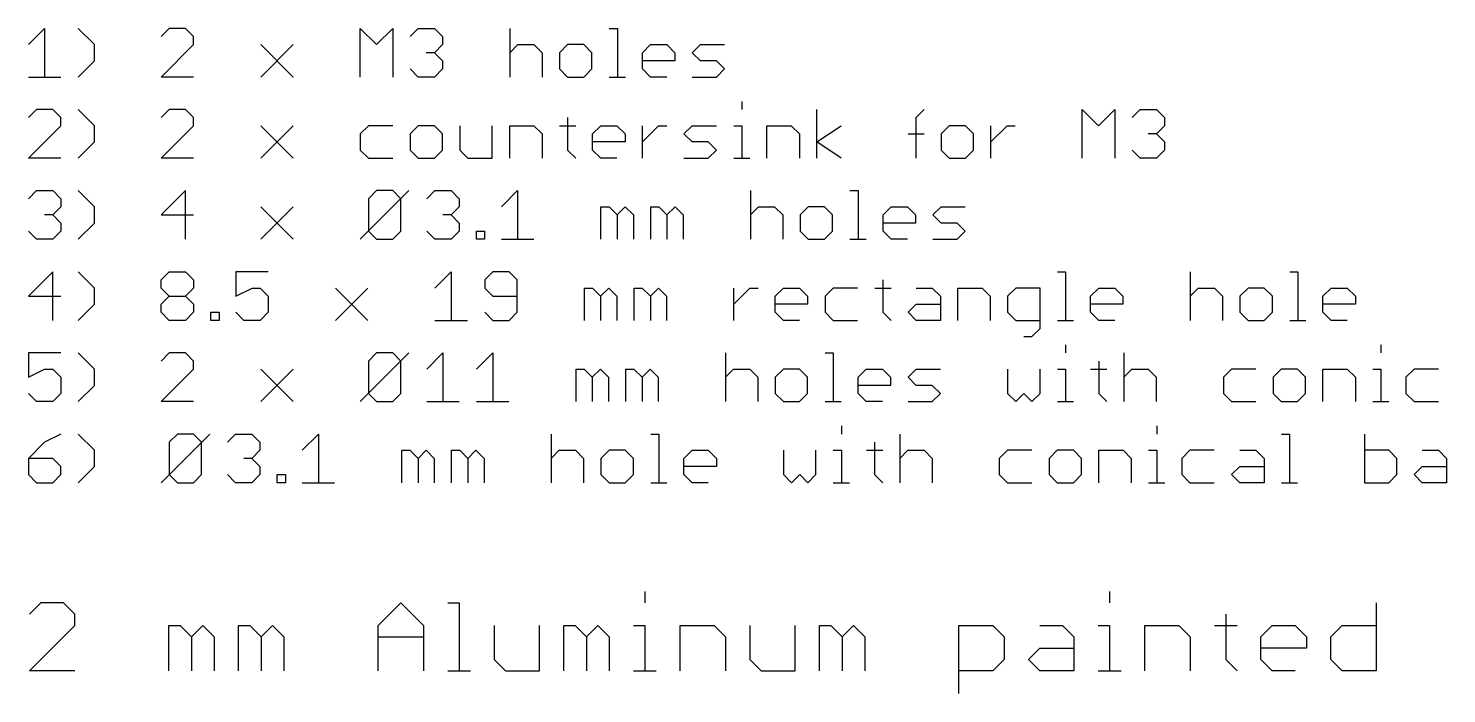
# Model space of a CAD drawing. Extents: x -17 to 281, y -45 to 126.
# Drawn here: x -13.9 to 51.7, y -44.9 to -14.1 of the extents above; entities that cross this region are included whole.
import ezdxf

# ---------------------------------------------------------------- set-up
doc = ezdxf.new("R2010")
doc.units = 0
doc.header["$MEASUREMENT"] = 0
doc.layers.add('114', color=253, linetype='CONTINUOUS', true_color=0xadadad)

msp = doc.modelspace()

# ---------------------------------------------------------------- linework, layer by layer
at = {"layer": '114'}
for p, q in [((-13.873, -14.8744), (-13.1237, -14.1251)), ((-13.1237, -14.1251), (-13.1237, -16.373)), ((-10.8217, -14.8744), (-11.571, -14.1251)), ((-7.3598, -14.1251), (-7.7344, -14.4997)), ((-6.6105, -14.1251), (-7.3598, -14.1251)), ((-6.2358, -14.4997), (-6.6105, -14.1251)), ((1.4734, -16.373), (1.4734, -14.1251)), ((1.4734, -14.1251), (2.2227, -14.8744)), ((2.2227, -14.8744), (2.9721, -14.1251)), ((2.9721, -14.1251), (2.9721, -16.373)), ((3.7754, -14.4997), (4.1501, -14.1251)), ((4.1501, -14.1251), (4.8994, -14.1251)), ((4.8994, -14.1251), (5.274, -14.4997)), ((8.3793, -14.1251), (8.3793, -16.373)), ((12.9833, -14.1251), (13.3579, -14.1251)), ((13.3579, -14.1251), (13.3579, -16.373)), ((-10.8217, -15.6237), (-10.8217, -14.8744)), ((-7.7344, -16.373), (-6.2358, -14.8744)), ((-6.2358, -14.8744), (-6.2358, -14.4997)), ((-3.1305, -14.8744), (-1.6319, -16.373)), ((-3.1305, -16.373), (-1.6319, -14.8744)), ((5.274, -14.8744), (4.8994, -15.249)), ((5.274, -14.4997), (5.274, -14.8744)), ((8.3793, -15.249), (8.754, -14.8744)), ((8.754, -14.8744), (9.5033, -14.8744)), ((9.5033, -14.8744), (9.8779, -15.249)), ((11.056, -14.8744), (10.6813, -15.249)), ((11.8053, -14.8744), (11.056, -14.8744)), ((12.1799, -15.249), (11.8053, -14.8744)), ((14.5179, -15.249), (14.8926, -14.8744)), ((14.8926, -14.8744), (15.6419, -14.8744)), ((15.6419, -14.8744), (16.0165, -15.249)), ((16.8199, -15.249), (17.1945, -14.8744)), ((17.1945, -14.8744), (18.3185, -14.8744)), ((-11.571, -16.373), (-10.8217, -15.6237)), ((4.8994, -15.249), (4.5247, -15.249)), ((4.8994, -15.249), (5.274, -15.6237)), ((5.274, -15.6237), (5.274, -15.9983)), ((9.8779, -15.249), (9.8779, -16.373)), ((10.6813, -15.249), (10.6813, -15.9983)), ((12.1799, -15.9983), (12.1799, -15.249)), ((14.5179, -15.9983), (14.5179, -15.249)), ((16.0165, -15.6237), (14.5179, -15.6237)), ((16.0165, -15.249), (16.0165, -15.6237)), ((17.1945, -15.6237), (16.8199, -15.249)), ((17.9438, -15.6237), (17.1945, -15.6237)), ((18.3185, -15.9983), (17.9438, -15.6237)), ((-13.873, -16.373), (-12.3744, -16.373)), ((-6.2358, -16.373), (-7.7344, -16.373)), ((4.1501, -16.373), (3.7754, -15.9983)), ((4.8994, -16.373), (4.1501, -16.373)), ((5.274, -15.9983), (4.8994, -16.373)), ((10.6813, -15.9983), (11.056, -16.373)), ((11.056, -16.373), (11.8053, -16.373)), ((11.8053, -16.373), (12.1799, -15.9983)), ((12.9833, -16.373), (13.7326, -16.373)), ((14.8926, -16.373), (14.5179, -15.9983)), ((15.6419, -16.373), (14.8926, -16.373)), ((16.8199, -16.373), (17.9438, -16.373)), ((17.9438, -16.373), (18.3185, -15.9983)), ((19.1128, -17.5004), (19.1128, -17.8751)), ((-13.4983, -17.8751), (-13.873, -18.2497)), ((-12.749, -17.8751), (-13.4983, -17.8751)), ((-12.3744, -18.2497), (-12.749, -17.8751)), ((-12.3744, -18.6244), (-12.3744, -18.2497)), ((-10.8217, -18.6244), (-11.571, -17.8751)), ((-7.3598, -17.8751), (-7.7344, -18.2497)), ((-6.6105, -17.8751), (-7.3598, -17.8751)), ((-6.2358, -18.2497), (-6.6105, -17.8751)), ((-6.2358, -18.6244), (-6.2358, -18.2497)), ((11.056, -18.2497), (11.056, -19.7483)), ((22.5748, -20.123), (22.5748, -17.8751)), ((27.1697, -18.2497), (27.5444, -17.8751)), ((27.1697, -20.123), (27.1697, -18.2497)), ((34.8519, -20.123), (34.8519, -17.8751)), ((34.8519, -17.8751), (35.6012, -18.6244)), ((35.6012, -18.6244), (36.3505, -17.8751)), ((36.3505, -17.8751), (36.3505, -20.123)), ((37.1539, -18.2497), (37.5286, -17.8751)), ((37.5286, -17.8751), (38.2779, -17.8751)), ((38.2779, -17.8751), (38.6525, -18.2497)), ((38.6525, -18.2497), (38.6525, -18.6244)), ((-13.873, -20.123), (-12.3744, -18.6244)), ((-10.8217, -19.3737), (-10.8217, -18.6244)), ((-7.7344, -20.123), (-6.2358, -18.6244)), ((-3.1305, -18.6244), (-1.6319, -20.123)), ((-3.1305, -20.123), (-1.6319, -18.6244)), ((1.8481, -18.6244), (1.4734, -18.999)), ((1.4734, -18.999), (1.4734, -19.7483)), ((2.9721, -18.6244), (1.8481, -18.6244)), ((4.1501, -18.6244), (3.7754, -18.999)), ((3.7754, -18.999), (3.7754, -19.7483)), ((4.8994, -18.6244), (4.1501, -18.6244)), ((5.274, -18.999), (4.8994, -18.6244)), ((5.274, -19.7483), (5.274, -18.999)), ((6.0774, -18.6244), (6.0774, -19.7483)), ((7.576, -20.123), (7.576, -18.6244)), ((8.3793, -20.123), (8.3793, -18.6244)), ((8.3793, -18.6244), (9.5033, -18.6244)), ((9.5033, -18.6244), (9.8779, -18.999)), ((9.8779, -18.999), (9.8779, -20.123)), ((10.6813, -18.6244), (11.4306, -18.6244)), ((12.2159, -18.999), (12.5906, -18.6244)), ((12.2159, -19.7483), (12.2159, -18.999)), ((12.5906, -18.6244), (13.3399, -18.6244)), ((13.3399, -18.6244), (13.7146, -18.999)), ((13.7146, -18.999), (13.7146, -19.3737)), ((14.5179, -20.123), (14.5179, -18.6244)), ((14.5179, -19.3737), (15.2672, -18.6244)), ((15.2672, -18.6244), (15.6419, -18.6244)), ((16.4362, -18.999), (16.8109, -18.6244)), ((16.8109, -19.3737), (16.4362, -18.999)), ((16.8109, -18.6244), (17.9348, -18.6244)), ((18.7382, -18.6244), (19.1128, -18.6244)), ((19.1128, -18.6244), (19.1128, -20.123)), ((20.2728, -20.123), (20.2728, -18.6244)), ((20.2728, -18.6244), (21.3968, -18.6244)), ((21.3968, -18.6244), (21.7714, -18.999)), ((21.7714, -18.999), (21.7714, -20.123)), ((22.5748, -19.3737), (23.6987, -18.6244)), ((26.7951, -18.999), (27.5444, -18.999)), ((28.7044, -18.6244), (28.3297, -18.999)), ((28.3297, -18.999), (28.3297, -19.7483)), ((29.4537, -18.6244), (28.7044, -18.6244)), ((29.8283, -18.999), (29.4537, -18.6244)), ((29.8283, -19.7483), (29.8283, -18.999)), ((30.6317, -20.123), (30.6317, -18.6244)), ((30.6317, -19.3737), (31.381, -18.6244)), ((31.381, -18.6244), (31.7556, -18.6244)), ((38.2779, -18.999), (37.9032, -18.999)), ((38.6525, -18.6244), (38.2779, -18.999)), ((38.2779, -18.999), (38.6525, -19.3737)), ((-11.571, -20.123), (-10.8217, -19.3737)), ((13.7146, -19.3737), (12.2159, -19.3737)), ((17.5602, -19.3737), (16.8109, -19.3737)), ((17.9348, -19.7483), (17.5602, -19.3737)), ((23.6987, -20.123), (22.5748, -19.3737)), ((38.6525, -19.3737), (38.6525, -19.7483)), ((-12.3744, -20.123), (-13.873, -20.123)), ((-6.2358, -20.123), (-7.7344, -20.123)), ((1.4734, -19.7483), (1.8481, -20.123)), ((1.8481, -20.123), (2.9721, -20.123)), ((3.7754, -19.7483), (4.1501, -20.123)), ((4.1501, -20.123), (4.8994, -20.123)), ((4.8994, -20.123), (5.274, -19.7483)), ((6.0774, -19.7483), (6.452, -20.123)), ((6.452, -20.123), (7.576, -20.123)), ((11.056, -19.7483), (11.4306, -20.123)), ((12.5906, -20.123), (12.2159, -19.7483)), ((13.3399, -20.123), (12.5906, -20.123)), ((16.4362, -20.123), (17.5602, -20.123)), ((17.5602, -20.123), (17.9348, -19.7483)), ((18.7382, -20.123), (19.4875, -20.123)), ((28.3297, -19.7483), (28.7044, -20.123)), ((28.7044, -20.123), (29.4537, -20.123)), ((29.4537, -20.123), (29.8283, -19.7483)), ((37.5286, -20.123), (37.1539, -19.7483)), ((38.2779, -20.123), (37.5286, -20.123)), ((38.6525, -19.7483), (38.2779, -20.123)), ((-13.873, -21.9997), (-13.4983, -21.6251)), ((-13.4983, -21.6251), (-12.749, -21.6251)), ((-12.749, -21.6251), (-12.3744, -21.9997)), ((-10.8217, -22.3744), (-11.571, -21.6251)), ((-6.6105, -21.6251), (-7.7344, -22.749)), ((-6.6105, -23.873), (-6.6105, -21.6251)), ((1.4734, -23.873), (3.7214, -21.6251)), ((2.2227, -21.6251), (1.8481, -21.9997)), ((2.9721, -21.6251), (2.2227, -21.6251)), ((3.3467, -21.9997), (2.9721, -21.6251)), ((4.5427, -21.9997), (4.9174, -21.6251)), ((4.9174, -21.6251), (5.6667, -21.6251)), ((5.6667, -21.6251), (6.0413, -21.9997)), ((7.9957, -22.3744), (8.745, -21.6251)), ((8.745, -21.6251), (8.745, -23.873)), ((19.5055, -21.6251), (19.5055, -23.873)), ((24.1094, -21.6251), (24.4841, -21.6251)), ((24.4841, -21.6251), (24.4841, -23.873)), ((-12.3744, -21.9997), (-12.3744, -22.3744)), ((1.8481, -21.9997), (1.8481, -23.4983)), ((3.3467, -23.4983), (3.3467, -21.9997)), ((6.0413, -21.9997), (6.0413, -22.3744)), ((-12.749, -22.749), (-13.1237, -22.749)), ((-12.3744, -22.3744), (-12.749, -22.749)), ((-12.749, -22.749), (-12.3744, -23.1237)), ((-10.8217, -23.1237), (-10.8217, -22.3744)), ((-7.7344, -22.749), (-6.2358, -22.749)), ((-3.1305, -22.3744), (-1.6319, -23.873)), ((-3.1305, -23.873), (-1.6319, -22.3744)), ((5.6667, -22.749), (5.292, -22.749)), ((6.0413, -22.3744), (5.6667, -22.749)), ((5.6667, -22.749), (6.0413, -23.1237)), ((12.5996, -23.873), (12.5996, -22.3744)), ((12.5996, -22.3744), (12.9743, -22.3744)), ((12.9743, -22.3744), (13.3489, -22.749)), ((13.3489, -22.749), (13.7236, -22.3744)), ((13.3489, -22.749), (13.3489, -23.873)), ((13.7236, -22.3744), (14.0982, -22.749)), ((14.0982, -22.749), (14.0982, -23.873)), ((14.9016, -23.873), (14.9016, -22.3744)), ((14.9016, -22.3744), (15.2762, -22.3744)), ((15.2762, -22.3744), (15.6509, -22.749)), ((15.6509, -22.749), (16.0255, -22.3744)), ((15.6509, -22.749), (15.6509, -23.873)), ((16.0255, -22.3744), (16.4002, -22.749)), ((16.4002, -22.749), (16.4002, -23.873)), ((19.5055, -22.749), (19.8802, -22.3744)), ((19.8802, -22.3744), (20.6295, -22.3744)), ((20.6295, -22.3744), (21.0041, -22.749)), ((21.0041, -22.749), (21.0041, -23.873)), ((22.1821, -22.3744), (21.8075, -22.749)), ((21.8075, -22.749), (21.8075, -23.4983)), ((22.9314, -22.3744), (22.1821, -22.3744)), ((23.3061, -22.749), (22.9314, -22.3744)), ((23.3061, -23.4983), (23.3061, -22.749)), ((25.6441, -22.749), (26.0187, -22.3744)), ((25.6441, -23.4983), (25.6441, -22.749)), ((26.0187, -22.3744), (26.768, -22.3744)), ((26.768, -22.3744), (27.1427, -22.749)), ((27.1427, -22.749), (27.1427, -23.1237)), ((27.946, -22.749), (28.3207, -22.3744)), ((28.3207, -23.1237), (27.946, -22.749)), ((28.3207, -22.3744), (29.4447, -22.3744)), ((-13.4983, -23.873), (-13.873, -23.4983)), ((-12.3744, -23.4983), (-12.749, -23.873)), ((-12.3744, -23.1237), (-12.3744, -23.4983)), ((-11.571, -23.873), (-10.8217, -23.1237)), ((1.8481, -23.4983), (2.2227, -23.873)), ((2.9721, -23.873), (3.3467, -23.4983)), ((4.9174, -23.873), (4.5427, -23.4983)), ((6.0413, -23.4983), (5.6667, -23.873)), ((6.0413, -23.1237), (6.0413, -23.4983)), ((6.8447, -23.873), (6.8447, -23.4983)), ((6.8447, -23.4983), (7.2193, -23.4983)), ((7.2193, -23.4983), (7.2193, -23.873)), ((21.8075, -23.4983), (22.1821, -23.873)), ((22.9314, -23.873), (23.3061, -23.4983)), ((27.1427, -23.1237), (25.6441, -23.1237)), ((26.0187, -23.873), (25.6441, -23.4983)), ((29.07, -23.1237), (28.3207, -23.1237)), ((29.4447, -23.4983), (29.07, -23.1237)), ((29.07, -23.873), (29.4447, -23.4983)), ((-12.749, -23.873), (-13.4983, -23.873)), ((2.2227, -23.873), (2.9721, -23.873)), ((5.6667, -23.873), (4.9174, -23.873)), ((7.2193, -23.873), (6.8447, -23.873)), ((7.9957, -23.873), (9.4943, -23.873)), ((22.1821, -23.873), (22.9314, -23.873)), ((24.1094, -23.873), (24.8587, -23.873)), ((26.768, -23.873), (26.0187, -23.873)), ((27.946, -23.873), (29.07, -23.873)), ((-12.749, -25.3751), (-13.873, -26.499)), ((-12.749, -27.623), (-12.749, -25.3751)), ((-10.8217, -26.1244), (-11.571, -25.3751)), ((-7.7344, -25.7497), (-7.3598, -25.3751)), ((-7.3598, -25.3751), (-6.6105, -25.3751)), ((-6.6105, -25.3751), (-6.2358, -25.7497)), ((-2.7829, -25.3751), (-4.2815, -25.3751)), ((-4.2815, -25.3751), (-4.2815, -26.499)), ((4.9264, -26.1244), (5.6757, -25.3751)), ((5.6757, -25.3751), (5.6757, -27.623)), ((7.603, -25.3751), (7.2284, -25.7497)), ((8.3523, -25.3751), (7.603, -25.3751)), ((8.727, -25.7497), (8.3523, -25.3751)), ((33.701, -25.3751), (34.0756, -25.3751)), ((34.0756, -25.3751), (34.0756, -27.623)), ((39.8395, -25.3751), (39.8395, -27.623)), ((44.4435, -25.3751), (44.8181, -25.3751)), ((44.8181, -25.3751), (44.8181, -27.623)), ((-10.8217, -26.8737), (-10.8217, -26.1244)), ((-7.7344, -26.1244), (-7.7344, -25.7497)), ((-7.3598, -26.499), (-7.7344, -26.1244)), ((-6.2358, -26.1244), (-6.6105, -26.499)), ((-6.2358, -25.7497), (-6.2358, -26.1244)), ((-4.2815, -26.499), (-3.5322, -26.1244)), ((-3.5322, -26.1244), (-3.1575, -26.1244)), ((-3.1575, -26.1244), (-2.7829, -26.499)), ((0.3225, -26.1244), (1.8211, -27.623)), ((0.3225, -27.623), (1.8211, -26.1244)), ((7.2284, -25.7497), (7.2284, -26.1244)), ((7.2284, -26.1244), (7.603, -26.499)), ((8.727, -27.2483), (8.727, -25.7497)), ((11.8323, -27.623), (11.8323, -26.1244)), ((11.8323, -26.1244), (12.2069, -26.1244)), ((12.2069, -26.1244), (12.5816, -26.499)), ((12.5816, -26.499), (12.9562, -26.1244)), ((12.9562, -26.1244), (13.3309, -26.499)), ((14.1342, -27.623), (14.1342, -26.1244)), ((14.1342, -26.1244), (14.5089, -26.1244)), ((14.5089, -26.1244), (14.8836, -26.499)), ((14.8836, -26.499), (15.2582, -26.1244)), ((15.2582, -26.1244), (15.6329, -26.499)), ((18.7382, -27.623), (18.7382, -26.1244)), ((18.7382, -26.8737), (19.4875, -26.1244)), ((19.4875, -26.1244), (19.8621, -26.1244)), ((20.6565, -26.499), (21.0311, -26.1244)), ((21.0311, -26.1244), (21.7804, -26.1244)), ((21.7804, -26.1244), (22.1551, -26.499)), ((23.3331, -26.1244), (22.9584, -26.499)), ((24.4571, -26.1244), (23.3331, -26.1244)), ((25.2604, -26.1244), (26.0097, -26.1244)), ((25.6351, -25.7497), (25.6351, -27.2483)), ((27.1697, -26.1244), (27.919, -26.1244)), ((27.919, -26.1244), (28.2937, -26.499)), ((29.097, -27.623), (29.097, -26.1244)), ((29.097, -26.1244), (30.221, -26.1244)), ((30.221, -26.1244), (30.5956, -26.499)), ((31.7736, -26.1244), (31.399, -26.499)), ((32.8976, -26.1244), (31.7736, -26.1244)), ((32.8976, -27.9977), (32.8976, -26.1244)), ((35.2356, -26.499), (35.6103, -26.1244)), ((35.6103, -26.1244), (36.3596, -26.1244)), ((36.3596, -26.1244), (36.7342, -26.499)), ((39.8395, -26.499), (40.2142, -26.1244)), ((40.2142, -26.1244), (40.9635, -26.1244)), ((40.9635, -26.1244), (41.3381, -26.499)), ((42.5161, -26.1244), (42.1415, -26.499)), ((43.2655, -26.1244), (42.5161, -26.1244)), ((43.6401, -26.499), (43.2655, -26.1244)), ((45.9781, -26.499), (46.3528, -26.1244)), ((46.3528, -26.1244), (47.1021, -26.1244)), ((47.1021, -26.1244), (47.4767, -26.499)), ((-13.873, -26.499), (-12.3744, -26.499)), ((-11.571, -27.623), (-10.8217, -26.8737)), ((-7.7344, -26.8737), (-7.3598, -26.499)), ((-7.7344, -27.2483), (-7.7344, -26.8737)), ((-7.3598, -26.499), (-6.6105, -26.499)), ((-6.6105, -26.499), (-6.2358, -26.8737)), ((-6.2358, -26.8737), (-6.2358, -27.2483)), ((-2.7829, -26.499), (-2.7829, -27.2483)), ((7.603, -26.499), (8.727, -26.499)), ((12.5816, -26.499), (12.5816, -27.623)), ((13.3309, -26.499), (13.3309, -27.623)), ((14.8836, -26.499), (14.8836, -27.623)), ((15.6329, -26.499), (15.6329, -27.623)), ((20.6565, -27.2483), (20.6565, -26.499)), ((22.1551, -26.8737), (20.6565, -26.8737)), ((22.1551, -26.499), (22.1551, -26.8737)), ((22.9584, -26.499), (22.9584, -27.2483)), ((26.7951, -27.2483), (27.1697, -26.8737)), ((27.1697, -26.8737), (28.2937, -26.8737)), ((28.2937, -26.499), (28.2937, -27.623)), ((30.5956, -26.499), (30.5956, -27.623)), ((31.399, -26.499), (31.399, -27.2483)), ((35.2356, -27.2483), (35.2356, -26.499)), ((36.7342, -26.8737), (35.2356, -26.8737)), ((36.7342, -26.499), (36.7342, -26.8737)), ((41.3381, -26.499), (41.3381, -27.623)), ((42.1415, -26.499), (42.1415, -27.2483)), ((43.6401, -27.2483), (43.6401, -26.499)), ((45.9781, -27.2483), (45.9781, -26.499)), ((47.4767, -26.8737), (45.9781, -26.8737)), ((47.4767, -26.499), (47.4767, -26.8737)), ((-7.3598, -27.623), (-7.7344, -27.2483)), ((-6.2358, -27.2483), (-6.6105, -27.623)), ((-5.4325, -27.623), (-5.4325, -27.2483)), ((-5.4325, -27.2483), (-5.0578, -27.2483)), ((-5.0578, -27.2483), (-5.0578, -27.623)), ((-3.9068, -27.623), (-4.2815, -27.2483)), ((-2.7829, -27.2483), (-3.1575, -27.623)), ((7.2284, -27.2483), (7.603, -27.623)), ((8.3523, -27.623), (8.727, -27.2483)), ((21.0311, -27.623), (20.6565, -27.2483)), ((22.9584, -27.2483), (23.3331, -27.623)), ((25.6351, -27.2483), (26.0097, -27.623)), ((27.1697, -27.623), (26.7951, -27.2483)), ((31.399, -27.2483), (31.7736, -27.623)), ((35.6103, -27.623), (35.2356, -27.2483)), ((42.1415, -27.2483), (42.5161, -27.623)), ((43.2655, -27.623), (43.6401, -27.2483)), ((46.3528, -27.623), (45.9781, -27.2483)), ((-6.6105, -27.623), (-7.3598, -27.623)), ((-5.0578, -27.623), (-5.4325, -27.623)), ((-3.1575, -27.623), (-3.9068, -27.623)), ((4.9264, -27.623), (6.425, -27.623)), ((7.603, -27.623), (8.3523, -27.623)), ((21.7804, -27.623), (21.0311, -27.623)), ((23.3331, -27.623), (24.4571, -27.623)), ((28.2937, -27.623), (27.1697, -27.623)), ((31.7736, -27.623), (32.8976, -27.623)), ((32.5229, -28.3723), (32.8976, -27.9977)), ((33.701, -27.623), (34.4503, -27.623)), ((36.3596, -27.623), (35.6103, -27.623)), ((42.5161, -27.623), (43.2655, -27.623)), ((44.4435, -27.623), (45.1928, -27.623)), ((47.1021, -27.623), (46.3528, -27.623)), ((32.1483, -28.3723), (32.5229, -28.3723)), ((34.0756, -28.7504), (34.0756, -29.1251)), ((48.6547, -28.7504), (48.6547, -29.1251)), ((-12.3744, -29.1251), (-13.873, -29.1251)), ((-13.873, -29.1251), (-13.873, -30.249)), ((-10.8217, -29.8744), (-11.571, -29.1251)), ((-7.3598, -29.1251), (-7.7344, -29.4997)), ((-6.6105, -29.1251), (-7.3598, -29.1251)), ((-6.2358, -29.4997), (-6.6105, -29.1251)), ((-6.2358, -29.8744), (-6.2358, -29.4997)), ((1.4734, -31.373), (3.7214, -29.1251)), ((2.2227, -29.1251), (1.8481, -29.4997)), ((1.8481, -29.4997), (1.8481, -30.9983)), ((2.9721, -29.1251), (2.2227, -29.1251)), ((3.3467, -29.4997), (2.9721, -29.1251)), ((3.3467, -30.9983), (3.3467, -29.4997)), ((4.5427, -29.8744), (5.292, -29.1251)), ((5.292, -29.1251), (5.292, -31.373)), ((6.8447, -29.8744), (7.594, -29.1251)), ((7.594, -29.1251), (7.594, -31.373)), ((18.3545, -29.1251), (18.3545, -31.373)), ((22.9585, -29.1251), (23.3331, -29.1251)), ((23.3331, -29.1251), (23.3331, -31.373)), ((35.6103, -29.4997), (35.6103, -30.9983)), ((36.7702, -29.1251), (36.7702, -31.373)), ((-13.873, -30.249), (-13.1237, -29.8744)), ((-13.1237, -29.8744), (-12.749, -29.8744)), ((-12.749, -29.8744), (-12.3744, -30.249)), ((-10.8217, -30.6237), (-10.8217, -29.8744)), ((-7.7344, -31.373), (-6.2358, -29.8744)), ((-3.1305, -29.8744), (-1.6319, -31.373)), ((-3.1305, -31.373), (-1.6319, -29.8744)), ((11.4486, -31.373), (11.4486, -29.8744)), ((11.4486, -29.8744), (11.8233, -29.8744)), ((11.8233, -29.8744), (12.1979, -30.249)), ((12.1979, -30.249), (12.5726, -29.8744)), ((12.5726, -29.8744), (12.9472, -30.249)), ((13.7506, -31.373), (13.7506, -29.8744)), ((13.7506, -29.8744), (14.1252, -29.8744)), ((14.1252, -29.8744), (14.4999, -30.249)), ((14.4999, -30.249), (14.8745, -29.8744)), ((14.8745, -29.8744), (15.2492, -30.249)), ((18.3545, -30.249), (18.7292, -29.8744)), ((18.7292, -29.8744), (19.4785, -29.8744)), ((19.4785, -29.8744), (19.8531, -30.249)), ((21.0311, -29.8744), (20.6565, -30.249)), ((21.7804, -29.8744), (21.0311, -29.8744)), ((22.1551, -30.249), (21.7804, -29.8744)), ((24.4931, -30.249), (24.8677, -29.8744)), ((24.8677, -29.8744), (25.6171, -29.8744)), ((25.6171, -29.8744), (25.9917, -30.249)), ((26.7951, -30.249), (27.1697, -29.8744)), ((27.1697, -29.8744), (28.2937, -29.8744)), ((31.399, -29.8744), (31.399, -30.9983)), ((32.8976, -30.9983), (32.8976, -29.8744)), ((33.701, -29.8744), (34.0756, -29.8744)), ((34.0756, -29.8744), (34.0756, -31.373)), ((35.2356, -29.8744), (35.9849, -29.8744)), ((36.7702, -30.249), (37.1449, -29.8744)), ((37.1449, -29.8744), (37.8942, -29.8744)), ((37.8942, -29.8744), (38.2689, -30.249)), ((41.7488, -29.8744), (41.3742, -30.249)), ((42.8728, -29.8744), (41.7488, -29.8744)), ((44.0508, -29.8744), (43.6761, -30.249)), ((44.8001, -29.8744), (44.0508, -29.8744)), ((45.1748, -30.249), (44.8001, -29.8744)), ((45.9781, -31.373), (45.9781, -29.8744)), ((45.9781, -29.8744), (47.1021, -29.8744)), ((47.1021, -29.8744), (47.4767, -30.249)), ((48.2801, -29.8744), (48.6547, -29.8744)), ((48.6547, -29.8744), (48.6547, -31.373)), ((50.1894, -29.8744), (49.8147, -30.249)), ((51.3133, -29.8744), (50.1894, -29.8744)), ((-12.3744, -30.249), (-12.3744, -30.9983)), ((-11.571, -31.373), (-10.8217, -30.6237)), ((12.1979, -30.249), (12.1979, -31.373)), ((12.9472, -30.249), (12.9472, -31.373)), ((14.4999, -30.249), (14.4999, -31.373)), ((15.2492, -30.249), (15.2492, -31.373)), ((19.8531, -30.249), (19.8531, -31.373)), ((20.6565, -30.249), (20.6565, -30.9983)), ((22.1551, -30.9983), (22.1551, -30.249)), ((24.4931, -30.9983), (24.4931, -30.249)), ((25.9917, -30.6237), (24.4931, -30.6237)), ((25.9917, -30.249), (25.9917, -30.6237)), ((27.1697, -30.6237), (26.7951, -30.249)), ((27.919, -30.6237), (27.1697, -30.6237)), ((28.2937, -30.9983), (27.919, -30.6237)), ((38.2689, -30.249), (38.2689, -31.373)), ((41.3742, -30.249), (41.3742, -30.9983)), ((43.6761, -30.249), (43.6761, -30.9983)), ((45.1748, -30.9983), (45.1748, -30.249)), ((47.4767, -30.249), (47.4767, -31.373)), ((49.8147, -30.249), (49.8147, -30.9983)), ((-13.4983, -31.373), (-13.873, -30.9983)), ((-12.749, -31.373), (-13.4983, -31.373)), ((-12.3744, -30.9983), (-12.749, -31.373)), ((-6.2358, -31.373), (-7.7344, -31.373)), ((1.8481, -30.9983), (2.2227, -31.373)), ((2.2227, -31.373), (2.9721, -31.373)), ((2.9721, -31.373), (3.3467, -30.9983)), ((4.5427, -31.373), (6.0413, -31.373)), ((6.8447, -31.373), (8.3433, -31.373)), ((20.6565, -30.9983), (21.0311, -31.373)), ((21.0311, -31.373), (21.7804, -31.373)), ((21.7804, -31.373), (22.1551, -30.9983)), ((22.9585, -31.373), (23.7078, -31.373)), ((24.8677, -31.373), (24.4931, -30.9983)), ((25.6171, -31.373), (24.8677, -31.373)), ((26.7951, -31.373), (27.919, -31.373)), ((27.919, -31.373), (28.2937, -30.9983)), ((31.399, -30.9983), (31.7736, -31.373)), ((31.7736, -31.373), (32.1483, -30.9983)), ((32.1483, -30.9983), (32.523, -31.373)), ((32.523, -31.373), (32.8976, -30.9983)), ((33.701, -31.373), (34.4503, -31.373)), ((35.6103, -30.9983), (35.9849, -31.373)), ((41.3742, -30.9983), (41.7488, -31.373)), ((41.7488, -31.373), (42.8728, -31.373)), ((43.6761, -30.9983), (44.0508, -31.373)), ((44.0508, -31.373), (44.8001, -31.373)), ((44.8001, -31.373), (45.1748, -30.9983)), ((48.2801, -31.373), (49.0294, -31.373)), ((49.8147, -30.9983), (50.1894, -31.373)), ((50.1894, -31.373), (51.3133, -31.373)), ((23.7168, -32.5004), (23.7168, -32.8751)), ((38.2959, -32.5004), (38.2959, -32.8751)), ((-13.1237, -33.2497), (-13.873, -33.999)), ((-12.3744, -32.8751), (-13.1237, -33.2497)), ((-10.8217, -33.6244), (-11.571, -32.8751)), ((-7.7344, -35.123), (-5.4865, -32.8751)), ((-6.9851, -32.8751), (-7.3598, -33.2497)), ((-7.3598, -33.2497), (-7.3598, -34.7483)), ((-6.2358, -32.8751), (-6.9851, -32.8751)), ((-5.8612, -33.2497), (-6.2358, -32.8751)), ((-5.8612, -34.7483), (-5.8612, -33.2497)), ((-4.6651, -33.2497), (-4.2905, -32.8751)), ((-4.2905, -32.8751), (-3.5412, -32.8751)), ((-3.5412, -32.8751), (-3.1665, -33.2497)), ((-3.1665, -33.2497), (-3.1665, -33.6244)), ((-1.2122, -33.6244), (-0.4629, -32.8751)), ((-0.4629, -32.8751), (-0.4629, -35.123)), ((10.2976, -32.8751), (10.2976, -35.123)), ((14.9016, -32.8751), (15.2762, -32.8751)), ((15.2762, -32.8751), (15.2762, -35.123)), ((25.2514, -33.2497), (25.2514, -34.7483)), ((26.4114, -32.8751), (26.4114, -35.123)), ((44.0598, -32.8751), (44.4345, -32.8751)), ((44.4345, -32.8751), (44.4345, -35.123)), ((47.8964, -32.8751), (47.8964, -35.123)), ((-13.873, -33.999), (-13.873, -34.7483)), ((-12.749, -33.999), (-13.873, -33.999)), ((-12.3744, -34.3737), (-12.749, -33.999)), ((-10.8217, -34.3737), (-10.8217, -33.6244)), ((-3.5412, -33.999), (-3.9158, -33.999)), ((-3.1665, -33.6244), (-3.5412, -33.999)), ((-3.5412, -33.999), (-3.1665, -34.3737)), ((3.3917, -35.123), (3.3917, -33.6244)), ((3.3917, -33.6244), (3.7664, -33.6244)), ((3.7664, -33.6244), (4.141, -33.999)), ((4.141, -33.999), (4.5157, -33.6244)), ((4.141, -33.999), (4.141, -35.123)), ((4.5157, -33.6244), (4.8904, -33.999)), ((4.8904, -33.999), (4.8904, -35.123)), ((5.6937, -35.123), (5.6937, -33.6244)), ((5.6937, -33.6244), (6.0684, -33.6244)), ((6.0684, -33.6244), (6.443, -33.999)), ((6.443, -33.999), (6.8177, -33.6244)), ((6.443, -33.999), (6.443, -35.123)), ((6.8177, -33.6244), (7.1923, -33.999)), ((7.1923, -33.999), (7.1923, -35.123)), ((10.2976, -33.999), (10.6723, -33.6244)), ((10.6723, -33.6244), (11.4216, -33.6244)), ((11.4216, -33.6244), (11.7963, -33.999)), ((11.7963, -33.999), (11.7963, -35.123)), ((12.9743, -33.6244), (12.5996, -33.999)), ((12.5996, -33.999), (12.5996, -34.7483)), ((13.7236, -33.6244), (12.9743, -33.6244)), ((14.0982, -33.999), (13.7236, -33.6244)), ((14.0982, -34.7483), (14.0982, -33.999)), ((16.4362, -33.999), (16.8109, -33.6244)), ((16.4362, -34.7483), (16.4362, -33.999)), ((16.8109, -33.6244), (17.5602, -33.6244)), ((17.5602, -33.6244), (17.9348, -33.999)), ((17.9348, -33.999), (17.9348, -34.3737)), ((21.0401, -33.6244), (21.0401, -34.7483)), ((22.5388, -34.7483), (22.5388, -33.6244)), ((23.3421, -33.6244), (23.7168, -33.6244)), ((23.7168, -33.6244), (23.7168, -35.123)), ((24.8768, -33.6244), (25.6261, -33.6244)), ((26.4114, -33.999), (26.7861, -33.6244)), ((26.7861, -33.6244), (27.5354, -33.6244)), ((27.5354, -33.6244), (27.91, -33.999)), ((27.91, -33.999), (27.91, -35.123)), ((31.39, -33.6244), (31.0153, -33.999)), ((31.0153, -33.999), (31.0153, -34.7483)), ((32.5139, -33.6244), (31.39, -33.6244)), ((33.6919, -33.6244), (33.3173, -33.999)), ((33.3173, -33.999), (33.3173, -34.7483)), ((34.4413, -33.6244), (33.6919, -33.6244)), ((34.8159, -33.999), (34.4413, -33.6244)), ((34.8159, -34.7483), (34.8159, -33.999)), ((35.6193, -35.123), (35.6193, -33.6244)), ((35.6193, -33.6244), (36.7432, -33.6244)), ((36.7432, -33.6244), (37.1179, -33.999)), ((37.1179, -33.999), (37.1179, -35.123)), ((37.9212, -33.6244), (38.2959, -33.6244)), ((38.2959, -33.6244), (38.2959, -35.123)), ((39.8305, -33.6244), (39.4559, -33.999)), ((39.4559, -33.999), (39.4559, -34.7483)), ((40.9545, -33.6244), (39.8305, -33.6244)), ((42.1325, -33.6244), (42.8818, -33.6244)), ((42.8818, -33.6244), (43.2564, -33.999)), ((43.2564, -33.999), (43.2564, -35.123)), ((49.0204, -33.6244), (47.8964, -33.6244)), ((49.395, -33.999), (49.0204, -33.6244)), ((49.395, -34.7483), (49.395, -33.999)), ((50.573, -33.6244), (51.3223, -33.6244)), ((51.3223, -33.6244), (51.697, -33.999)), ((51.697, -33.999), (51.697, -35.123)), ((-13.873, -34.7483), (-13.4983, -35.123)), ((-12.749, -35.123), (-12.3744, -34.7483)), ((-12.3744, -34.7483), (-12.3744, -34.3737)), ((-11.571, -35.123), (-10.8217, -34.3737)), ((-7.3598, -34.7483), (-6.9851, -35.123)), ((-6.2358, -35.123), (-5.8612, -34.7483)), ((-4.2905, -35.123), (-4.6651, -34.7483)), ((-3.1665, -34.7483), (-3.5412, -35.123)), ((-3.1665, -34.3737), (-3.1665, -34.7483)), ((-2.3632, -35.123), (-2.3632, -34.7483)), ((-2.3632, -34.7483), (-1.9885, -34.7483)), ((-1.9885, -34.7483), (-1.9885, -35.123)), ((12.5996, -34.7483), (12.9743, -35.123)), ((13.7236, -35.123), (14.0982, -34.7483)), ((17.9348, -34.3737), (16.4362, -34.3737)), ((16.8109, -35.123), (16.4362, -34.7483)), ((21.0401, -34.7483), (21.4148, -35.123)), ((21.4148, -35.123), (21.7895, -34.7483)), ((21.7895, -34.7483), (22.1641, -35.123)), ((22.1641, -35.123), (22.5388, -34.7483)), ((25.2514, -34.7483), (25.6261, -35.123)), ((31.0153, -34.7483), (31.39, -35.123)), ((33.3173, -34.7483), (33.6919, -35.123)), ((34.4413, -35.123), (34.8159, -34.7483)), ((39.4559, -34.7483), (39.8305, -35.123)), ((41.7578, -34.7483), (42.1325, -34.3737)), ((42.1325, -35.123), (41.7578, -34.7483)), ((42.1325, -34.3737), (43.2564, -34.3737)), ((49.0204, -35.123), (49.395, -34.7483)), ((50.1984, -34.7483), (50.573, -34.3737)), ((50.573, -35.123), (50.1984, -34.7483)), ((50.573, -34.3737), (51.697, -34.3737)), ((-13.4983, -35.123), (-12.749, -35.123)), ((-6.9851, -35.123), (-6.2358, -35.123)), ((-3.5412, -35.123), (-4.2905, -35.123)), ((-1.9885, -35.123), (-2.3632, -35.123)), ((-1.2122, -35.123), (0.2864, -35.123)), ((12.9743, -35.123), (13.7236, -35.123)), ((14.9016, -35.123), (15.6509, -35.123)), ((17.5602, -35.123), (16.8109, -35.123)), ((23.3421, -35.123), (24.0914, -35.123)), ((31.39, -35.123), (32.5139, -35.123)), ((33.6919, -35.123), (34.4413, -35.123)), ((37.9212, -35.123), (38.6705, -35.123)), ((39.8305, -35.123), (40.9545, -35.123)), ((43.2564, -35.123), (42.1325, -35.123)), ((44.0598, -35.123), (44.8091, -35.123)), ((47.8964, -35.123), (49.0204, -35.123)), ((51.697, -35.123), (50.573, -35.123)), ((14.6328, -40.1506), (14.6328, -40.6751)), ((36.1179, -40.1506), (36.1179, -40.6751)), ((-13.2977, -40.6751), (-13.8222, -41.1996)), ((-12.2487, -40.6751), (-13.2977, -40.6751)), ((-11.7241, -41.1996), (-12.2487, -40.6751)), ((-11.7241, -41.7241), (-11.7241, -41.1996)), ((2.2916, -41.7241), (3.3406, -40.6751)), ((3.3406, -40.6751), (4.3896, -41.7241)), ((5.5143, -40.6751), (6.0388, -40.6751)), ((6.0388, -40.6751), (6.0388, -43.8222)), ((41.4891, -41.1996), (41.4891, -43.2977)), ((48.4339, -40.6751), (48.4339, -43.8222)), ((-13.8222, -43.8222), (-11.7241, -41.7241)), ((-7.3767, -43.8222), (-7.3767, -41.7241)), ((-7.3767, -41.7241), (-6.8522, -41.7241)), ((-6.8522, -41.7241), (-6.3277, -42.2487)), ((-6.3277, -42.2487), (-5.8032, -41.7241)), ((-5.8032, -41.7241), (-5.2786, -42.2487)), ((-4.1539, -43.8222), (-4.1539, -41.7241)), ((-4.1539, -41.7241), (-3.6294, -41.7241)), ((-3.6294, -41.7241), (-3.1049, -42.2487)), ((-3.1049, -42.2487), (-2.5804, -41.7241)), ((-2.5804, -41.7241), (-2.0559, -42.2487)), ((2.2916, -43.8222), (2.2916, -41.7241)), ((4.3896, -41.7241), (4.3896, -43.8222)), ((7.6628, -41.7241), (7.6628, -43.2977)), ((9.7609, -43.8222), (9.7609, -41.7241)), ((10.8856, -43.8222), (10.8856, -41.7241)), ((10.8856, -41.7241), (11.4101, -41.7241)), ((11.4101, -41.7241), (11.9346, -42.2487)), ((11.9346, -42.2487), (12.4591, -41.7241)), ((12.4591, -41.7241), (12.9836, -42.2487)), ((14.1083, -41.7241), (14.6328, -41.7241)), ((14.6328, -41.7241), (14.6328, -43.8222)), ((16.2568, -43.8222), (16.2568, -41.7241)), ((16.2568, -41.7241), (17.8304, -41.7241)), ((17.8304, -41.7241), (18.3549, -42.2487)), ((19.4796, -41.7241), (19.4796, -43.2977)), ((21.5776, -43.8222), (21.5776, -41.7241)), ((22.7023, -43.8222), (22.7023, -41.7241)), ((22.7023, -41.7241), (23.2268, -41.7241)), ((23.2268, -41.7241), (23.7514, -42.2487)), ((23.7514, -42.2487), (24.2759, -41.7241)), ((24.2759, -41.7241), (24.8004, -42.2487)), ((29.1478, -44.8712), (29.1478, -41.7241)), ((29.1478, -41.7241), (30.7214, -41.7241)), ((30.7214, -41.7241), (31.2459, -42.2487)), ((32.8951, -41.7241), (33.9441, -41.7241)), ((33.9441, -41.7241), (34.4687, -42.2487)), ((35.5933, -41.7241), (36.1179, -41.7241)), ((36.1179, -41.7241), (36.1179, -43.8222)), ((37.7418, -43.8222), (37.7418, -41.7241)), ((37.7418, -41.7241), (39.3154, -41.7241)), ((39.3154, -41.7241), (39.8399, -42.2487)), ((40.9646, -41.7241), (42.0136, -41.7241)), ((43.1131, -42.2487), (43.6376, -41.7241)), ((43.6376, -41.7241), (44.6866, -41.7241)), ((44.6866, -41.7241), (45.2112, -42.2487)), ((46.3359, -42.2487), (46.8604, -41.7241)), ((46.8604, -41.7241), (48.4339, -41.7241)), ((-6.3277, -42.2487), (-6.3277, -43.8222)), ((-5.2786, -42.2487), (-5.2786, -43.8222)), ((-3.1049, -42.2487), (-3.1049, -43.8222)), ((-2.0559, -42.2487), (-2.0559, -43.8222)), ((2.2916, -42.2487), (4.3896, -42.2487)), ((11.9346, -42.2487), (11.9346, -43.8222)), ((12.9836, -42.2487), (12.9836, -43.8222)), ((18.3549, -42.2487), (18.3549, -43.8222)), ((23.7514, -42.2487), (23.7514, -43.8222)), ((24.8004, -42.2487), (24.8004, -43.8222)), ((31.2459, -42.2487), (31.2459, -43.2977)), ((34.4687, -42.2487), (34.4687, -43.8222)), ((39.8399, -42.2487), (39.8399, -43.8222)), ((43.1131, -43.2977), (43.1131, -42.2487)), ((45.2112, -42.2487), (45.2112, -42.7732)), ((46.3359, -43.2977), (46.3359, -42.2487)), ((32.3706, -43.2977), (32.8951, -42.7732)), ((32.8951, -42.7732), (34.4687, -42.7732)), ((45.2112, -42.7732), (43.1131, -42.7732)), ((-11.7241, -43.8222), (-13.8222, -43.8222)), ((5.5143, -43.8222), (6.5633, -43.8222)), ((7.6628, -43.2977), (8.1873, -43.8222)), ((8.1873, -43.8222), (9.7609, -43.8222)), ((14.1083, -43.8222), (15.1574, -43.8222)), ((19.4796, -43.2977), (20.0041, -43.8222)), ((20.0041, -43.8222), (21.5776, -43.8222)), ((30.7214, -43.8222), (29.1478, -43.8222)), ((31.2459, -43.2977), (30.7214, -43.8222)), ((32.8951, -43.8222), (32.3706, -43.2977)), ((34.4687, -43.8222), (32.8951, -43.8222)), ((35.5933, -43.8222), (36.6424, -43.8222)), ((41.4891, -43.2977), (42.0136, -43.8222)), ((43.6376, -43.8222), (43.1131, -43.2977)), ((44.6866, -43.8222), (43.6376, -43.8222)), ((46.8604, -43.8222), (46.3359, -43.2977)), ((48.4339, -43.8222), (46.8604, -43.8222))]:
    msp.add_line(p, q, dxfattribs=at)

doc.saveas('drawing.dxf')
